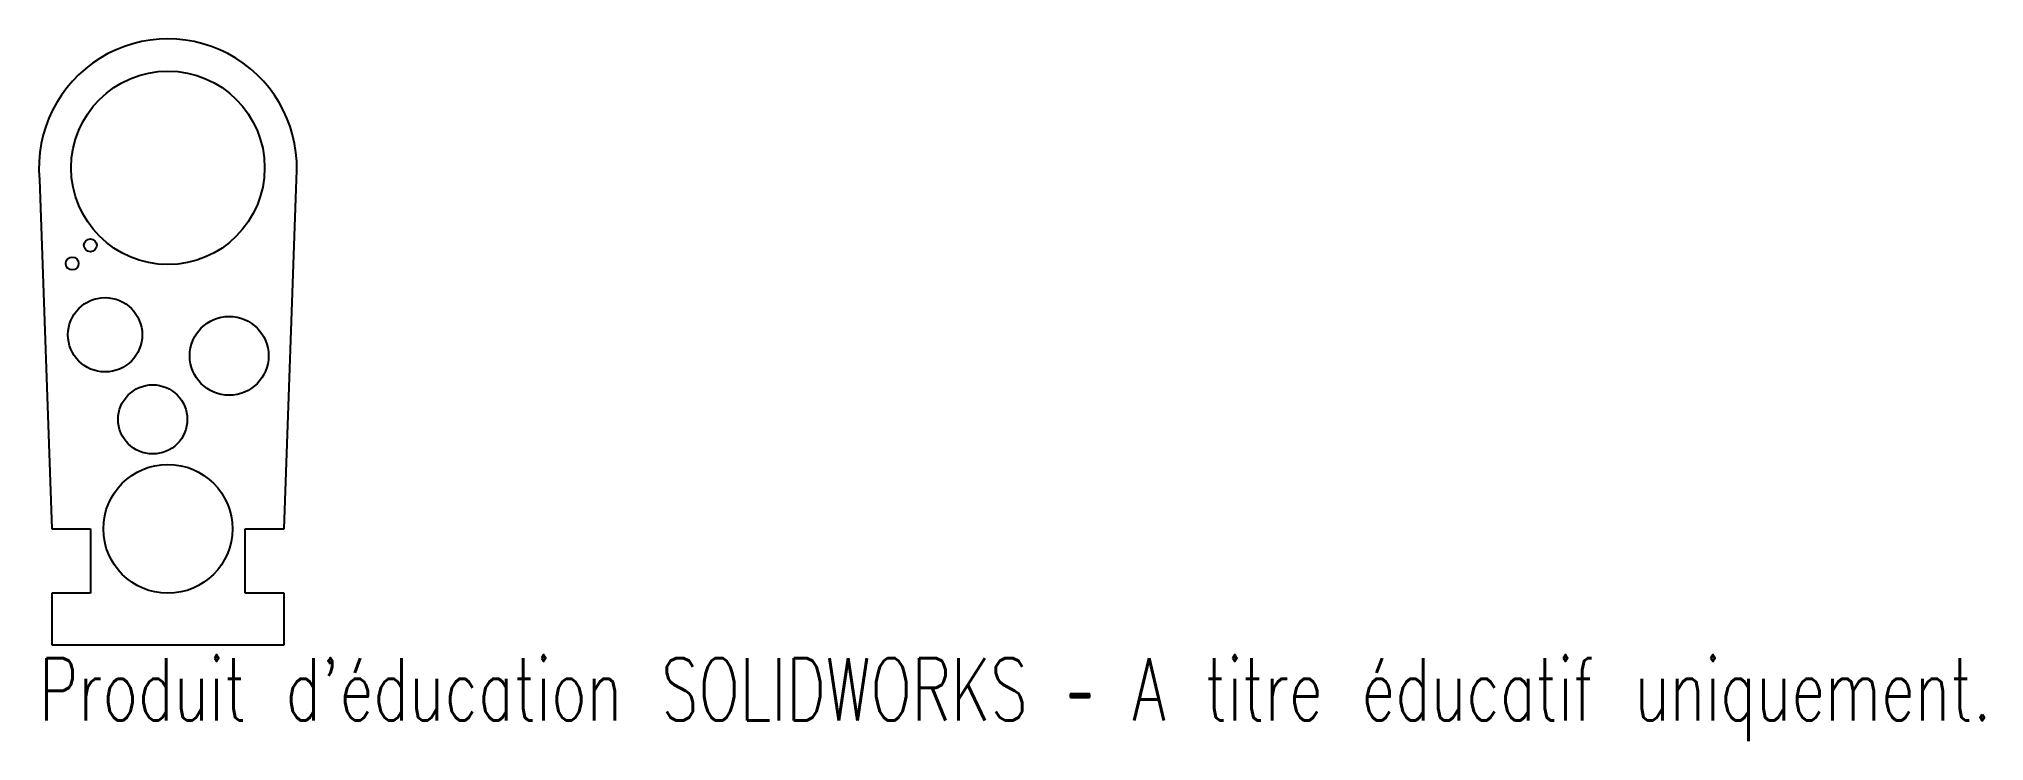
# Model space of a CAD drawing. Header units: millimetres. Extents: x -10 to 141, y -16 to 38.
import ezdxf

# ---------------------------------------------------------------- set-up
doc = ezdxf.new("R2010")
doc.units = ezdxf.units.MM
doc.styles.add('SLDTEXTSTYLE0', font='TXT', dxfattribs={"width": 0.7, "bigfont": 'bigfont'})

msp = doc.modelspace()

# ---------------------------------------------------------------- linework, layer by layer
at = {"color": 7, "linetype": 'Continuous', "lineweight": 25}
for p, q in [((-9.96, 27.1), (-9, 0)), ((9, 0), (9.96, 27.1)), ((-9, 0), (-6, 0)), ((-6, 0), (-6, -5)), ((6, -5), (6, 0)), ((6, 0), (9, 0)), ((-6, -5), (-9, -5)), ((-9, -5), (-9, -9)), ((9, -5), (6, -5)), ((9, -9), (9, -5)), ((-9, -9), (9, -9))]:
    msp.add_line(p, q, dxfattribs=at)
for centre, radius in [((0, 28), 7.5), ((-6.01, 21.99), 0.5), ((-7.42, 20.58), 0.5), ((-4.87, 15.05), 2.88), ((4.75, 13.42), 3.06), ((-1.18, 8.49), 2.68), ((0, 0), 5)]:
    msp.add_circle(centre, radius, dxfattribs=at)
msp.add_arc((0, 28), 10, 354.8144, 185.1856, dxfattribs=at)

# ---------------------------------------------------------------- texts
at = {"color": 7, "linetype": 'Continuous', "insert": (-10, -10.02), "char_height": 4.8336, "attachment_point": 1, "style": 'SLDTEXTSTYLE0'}
msp.add_mtext("Produit d'éducation SOLIDWORKS – A titre éducatif uniquement.", dxfattribs=at)

doc.saveas('drawing.dxf')
